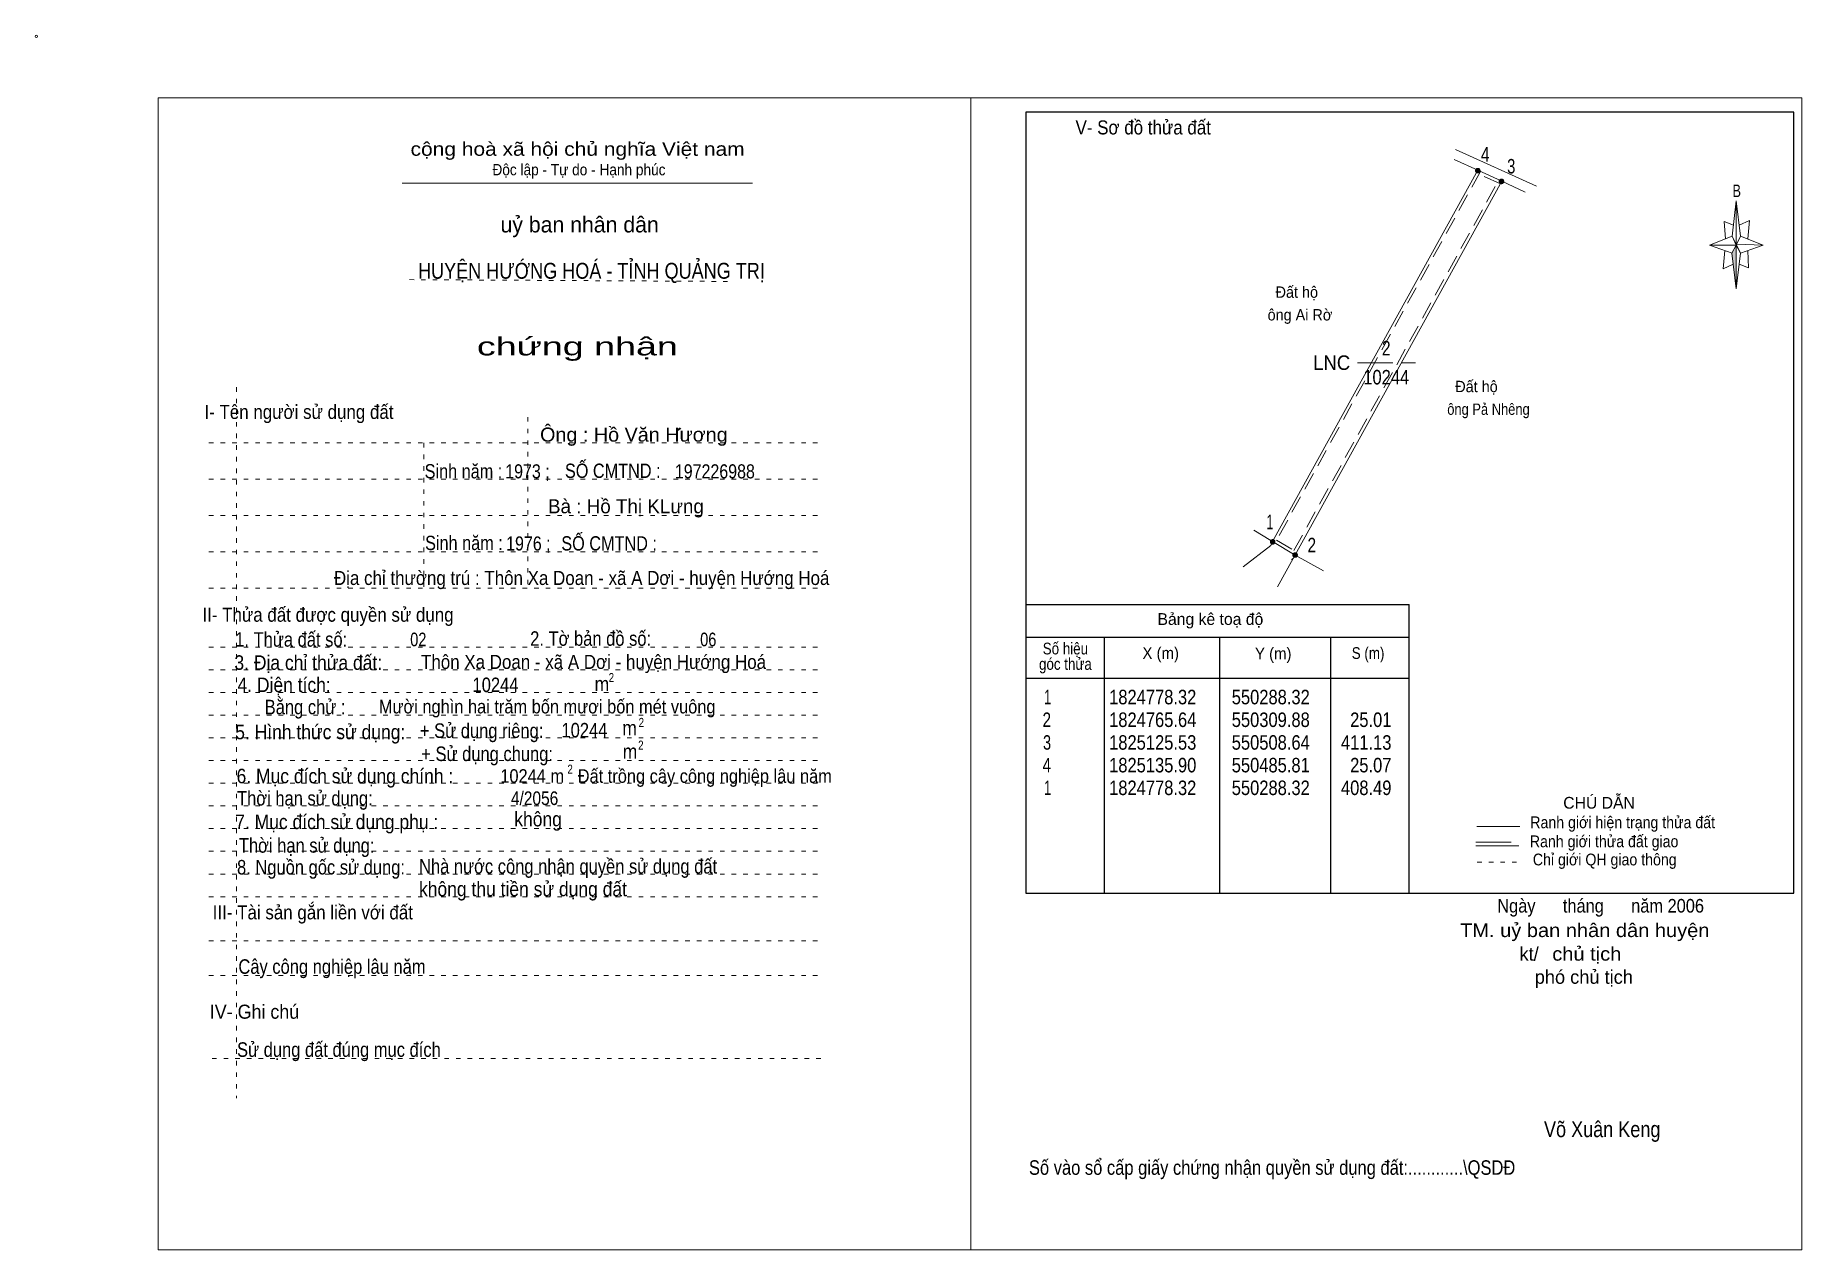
# Model space of a CAD drawing. Header units: centimetres. Extents: x -1.6 to 37.4, y -1.3 to 25.5.
import ezdxf
from ezdxf.enums import TextEntityAlignment as Align

# ---------------------------------------------------------------- set-up
doc = ezdxf.new("R2010")
doc.units = ezdxf.units.CM
doc.header["$LTSCALE"] = 0.13
for name, pattern in [('DOTTED', [1.5, 0.3, -1.2]), ('LONG_DASHED', [7.5, 6, -1.5]), ('MEDIUM_DASHED', [4.5, 3, -1.5])]:
    doc.linetypes.add(name, pattern=pattern)
for name, color, linetype, lineweight in [('1', 7, 'DOTTED', 13), ('10', 7, 'Continuous', 13), ('2', 7, 'Continuous', 25), ('3', 7, 'Continuous', 13), ('30', 7, 'Continuous', 13), ('32', 7, 'LONG_DASHED', 13), ('33', 7, 'LONG_DASHED', 13), ('35', 7, 'Continuous', 13), ('7', 7, 'Continuous', 40)]:
    doc.layers.add(name, color=color, linetype=linetype, lineweight=lineweight)

msp = doc.modelspace()

# ---------------------------------------------------------------- hatches: boundary and pattern name
at = {"layer": '30'}
msp.add_hatch(color=256, dxfattribs=at).paths.add_polyline_path([(35.91, 20.87), (35.91, 19.91), (35.81, 20.69)])
at = {"layer": '32'}
for points in [[(30.262, 22.5122, 1), (30.162, 22.5122, 1)], [(30.7844, 22.275, 1), (30.6844, 22.275, 1)], [(25.7431, 14.3301, 1), (25.6431, 14.3301, 1)], [(26.2364, 14.04, 1), (26.1364, 14.04, 1)]]:
    msp.add_hatch(color=256, dxfattribs=at).paths.add_polyline_path(points)

# ---------------------------------------------------------------- linework, layer by layer
at = {"layer": '1', "linetype": 'Continuous'}
msp.add_line((6.51, 22.24), (14.23, 22.24), dxfattribs=at)
at = {"layer": '1'}
for p, q in [((6.67, 20.11), (13.82, 20.07)), ((2.86, 17.74), (2.86, 2.07)), ((9.28, 17.08), (9.28, 13.31)), ((2.25, 16.51), (15.75, 16.51)), ((6.99, 16.51), (6.99, 13.31)), ((2.25, 15.71), (15.75, 15.71)), ((2.25, 14.91), (15.75, 14.91)), ((2.25, 14.11), (15.75, 14.11)), ((2.25, 13.31), (15.75, 13.31)), ((2.25, 12.01), (15.75, 12.01)), ((2.25, 11.51), (15.75, 11.51)), ((2.25, 11.01), (15.75, 11.01)), ((2.25, 10.51), (15.75, 10.51)), ((2.25, 10.01), (15.75, 10.01)), ((2.25, 9.51), (15.75, 9.51)), ((2.25, 9.01), (15.75, 9.01)), ((2.25, 8.51), (15.75, 8.51)), ((2.25, 8.01), (15.75, 8.01)), ((2.25, 7.51), (15.75, 7.51)), ((2.25, 7.01), (15.75, 7.01)), ((2.25, 6.51), (15.75, 6.51)), ((2.25, 5.54), (15.75, 5.54)), ((2.25, 4.77), (15.75, 4.77)), ((2.32, 2.94), (15.82, 2.94))]:
    msp.add_line(p, q, dxfattribs=at)
at = {"layer": '10'}
for p, q in [((29.72, 22.98), (31.51, 22.17)), ((29.69, 22.76), (30.21, 22.52)), ((30.74, 22.28), (31.26, 22.04)), ((25.28, 14.59), (25.65, 14.36)), ((26.19, 14.04), (26.81, 13.69))]:
    msp.add_line(p, q, dxfattribs=at)
at = {"layer": '10', "linetype": 'MEDIUM_DASHED'}
msp.add_line((30.71, 22.22), (30.18, 22.46), dxfattribs=at)
at = {"layer": '10'}
for points in [[(30.21, 22.52), (25.69, 14.34), (26.19, 14.04)], [(25.8, 13.34), (30.74, 22.28), (30.21, 22.52)], [(25.69, 14.34), (25.65, 14.25), (25.04, 13.78)], [(26.19, 14.04), (26.15, 13.97), (26.11, 13.94)]]:
    msp.add_lwpolyline(points, dxfattribs=at)
at = {"layer": '10', "linetype": 'MEDIUM_DASHED'}
msp.add_lwpolyline([(30.27, 22.49), (25.78, 14.37), (26.16, 14.14), (30.68, 22.31)], dxfattribs=at)
at = {"layer": '10'}
msp.add_circle((-1.55, 25.47), 0.025, dxfattribs=at)
at = {"layer": '2'}
for p, q in [((20.25, 12.95), (28.7, 12.95)), ((28.7, 6.59), (28.7, 12.95)), ((20.25, 12.23), (28.7, 12.23)), ((21.99, 6.59), (21.99, 12.23)), ((24.53, 10.89), (24.53, 12.23)), ((26.97, 12.23), (26.97, 6.59)), ((20.25, 11.33), (28.7, 11.33))]:
    msp.add_line(p, q, dxfattribs=at)
msp.add_lwpolyline([(37.18, 23.8), (20.25, 23.8), (20.25, 6.59), (37.18, 6.59)], close=True, dxfattribs=at)
msp.add_lwpolyline([(24.53, 6.59), (24.53, 10.39), (24.53, 10.89)], dxfattribs=at)
at = {"layer": '3'}
msp.add_line((19.04, 24.12), (19.04, -1.27), dxfattribs=at)
for points in [[(19.04, 24.12), (1.13, 24.12), (1.13, -1.27), (19.04, -1.27)], [(19.04, -1.27), (37.35, -1.27), (37.35, 24.12), (19.04, 24.12)]]:
    msp.add_lwpolyline(points, dxfattribs=at)
at = {"layer": '30'}
for p, q in [((35.82, 21.07), (35.91, 21.85)), ((36, 21.07), (36.5, 20.87)), ((35.82, 20.69), (35.32, 20.87)), ((36, 20.69), (35.91, 19.91)), ((36.16, 20.75), (36.18, 20.37)), ((36.18, 20.37), (35.97, 20.45))]:
    msp.add_line(p, q, dxfattribs=at)
for points in [[(35.91, 21.85), (36, 21.07), (35.91, 20.87)], [(35.91, 20.87), (35.32, 20.87), (35.82, 21.07), (36, 20.69), (36.5, 20.87), (35.91, 20.89)], [(35.91, 20.87), (35.91, 19.91), (35.81, 20.69)]]:
    msp.add_lwpolyline(points, close=True, dxfattribs=at)
for points in [[(35.97, 21.31), (36.2, 21.41), (36.16, 21.01)], [(35.91, 20.87), (35.82, 21.07), (35.32, 20.87)], [(35.85, 21.31), (35.64, 21.39), (35.67, 21.01)], [(35.66, 20.75), (35.62, 20.35), (35.84, 20.45)], [(35.91, 20.87), (36, 20.69), (36.5, 20.87)]]:
    msp.add_lwpolyline(points, dxfattribs=at)
at = {"layer": '32'}
for centre in [(30.212, 22.5122), (30.7344, 22.275), (25.6931, 14.3301), (26.1864, 14.04)]:
    msp.add_circle(centre, 0.05, dxfattribs=at)
at = {"layer": '33'}
msp.add_line((27.56, 18.28), (28.84, 18.28), dxfattribs=at)
at = {"layer": '35'}
for p, q in [((30.19, 8.06), (31.14, 8.06)), ((30.17, 7.63), (31.12, 7.63))]:
    msp.add_line(p, q, dxfattribs=at)
at = {"layer": '35', "linetype": 'LONG_DASHED'}
msp.add_line((30.17, 7.71), (31.12, 7.71), dxfattribs=at)
at = {"layer": '35', "linetype": 'DOTTED'}
msp.add_line((30.2, 7.27), (31.19, 7.27), dxfattribs=at)
at = {"layer": '7'}
msp.add_line((12.58, 16.79), (12.64, 16.84), dxfattribs=at)

# ---------------------------------------------------------------- texts
at = {"layer": '1'}
for s, height, width, p in [('V- Sơ đồ thửa đất', 0.31, 0.9, (22.84, 23.31)), ('cộng hoà xã hội chủ nghĩa Việt nam', 0.3, 1.15, (10.375, 22.84)), ('Độc lập - Tự do - Hạnh phúc', 0.25, 0.9, (10.405, 22.41)), ('chứng nhận', 0.4, 1.55, (10.37, 18.44)), ('I- Tên người sử dụng đất', 0.31, 0.9, (4.235, 17.04)), ('II- Thửa đất được quyền sử dụng', 0.31, 0.9, (4.875, 12.57)), ('III- Tài sản gắn liền với đất', 0.31, 0.9, (4.54, 6.01)), ('IV- Ghi chú', 0.31, 0.95, (3.255, 3.82))]:
    msp.add_text(s, height=height, dxfattribs=dict(at, width=width)).set_placement(p, align=Align.CENTER)
msp.add_text('uỷ ban nhân dân', height=0.35, dxfattribs=at).set_placement((10.42, 21.15), align=Align.CENTER)
at = {"layer": '10'}
for s, width, p in [('  Đất hộ', 0.95, (25.58, 19.71)), ('ông Ai Rờ', 0.95, (25.58, 19.21)), ('  Đất hộ', 0.95, (29.54, 17.63)), ('ông Pả Nhêng', 0.85, (29.54, 17.13))]:
    msp.add_text(s, height=0.25, dxfattribs=dict(at, width=width)).set_placement(p)
for s, height, width, p in [('Ông : Hồ Văn Hương', 0.31, 1.05, (11.615, 16.54)), ('Sinh năm :', 0.3149, 0.85, (7.86, 15.73)), ('1973 ;', 0.31, 0.85, (9.27, 15.73)), ('SỐ CMTND :', 0.3149, 0.85, (11.15, 15.74)), ('Sinh năm :', 0.3149, 0.85, (7.87, 14.15)), ('1976 ;', 0.31, 0.85, (9.29, 14.14)), ('SỐ CMTND :', 0.3149, 0.85, (11.07, 14.14)), ('Địa chỉ thường trú : Thôn Xa Doan - xã A Dơi - huyện Hướng Hoá', 0.31, 0.9, (10.465, 13.38)), ('02', 0.3, 0.8, (6.865, 12.03)), ('06', 0.3, 0.8, (13.255, 12.03)), (' Thôn Xa Doan - xã A Dơi - huyện Hướng Hoá', 0.31, 0.9, (10.675, 11.53)), ('Mười nghìn hai trăm bốn mươi bốn mét vuông ', 0.3, 0.9, (9.755, 10.55)), ('10244 m   Đất trồng cây công nghiệp lâu năm ', 0.3, 0.9, (12.375, 9.02)), ('4/2056 ', 0.3, 0.85, (9.475, 8.53)), ('Ngày      tháng      năm 2006', 0.3, 0.9, (32.92, 6.16)), ('TM. uỷ ban nhân dân huyện', 0.3, 1.1, (32.57, 5.62)), ('chủ tịch', 0.3, 1.1, (32.615, 5.1)), ('Võ Xuân Keng ', 0.35, 0.85, (33.01, 1.21))]:
    msp.add_text(s, height=height, dxfattribs=dict(at, width=width)).set_placement(p, align=Align.CENTER)
for s, height, p in [('Bà : Hồ Thị KLưng', 0.31, (11.44, 14.96)), ('kt/ ', 0.3, (31.4, 5.1)), ('phó chủ tịch ', 0.3, (32.605, 4.59))]:
    msp.add_text(s, height=height, dxfattribs=at).set_placement(p, align=Align.CENTER)
at = {"layer": '2'}
for s, height, width, p in [('HUYỆN HƯỚNG HOÁ - TỈNH QUẢNG TRỊ', 0.35, 0.85, (10.68, 20.13)), ('Số hiệu', 0.2591, 0.85, (21.125, 11.85)), ('3. Địa chỉ thửa đất:', 0.32, 0.9, (4.44, 11.51)), ('góc thửa', 0.2591, 0.85, (21.125, 11.51)), ('X (m)', 0.2591, 0.95, (23.225, 11.75)), ('Y (m)', 0.2591, 0.95, (25.705, 11.74)), ('S (m)', 0.2591, 0.85, (27.795, 11.75)), ('Số vào sổ cấp giấy chứng nhận quyền sử dụng đất:............\\QSDĐ', 0.32, 0.85, (25.68, 0.38))]:
    msp.add_text(s, height=height, dxfattribs=dict(at, width=width)).set_placement(p, align=Align.CENTER)
msp.add_text('Bảng kê toạ độ', height=0.2591, dxfattribs=at).set_placement((24.32, 12.5), align=Align.CENTER)
for s, height, width, p in [('1. Thửa đất số:', 0.32, 0.85, (2.83, 12.02)), ('2. Tờ bản đồ số:', 0.32, 0.85, (9.33, 12.04)), ('4. Diện tích:', 0.32, 0.9, (2.88, 11.02)), ('10244', 0.32, 0.85, (8.06, 11.02)), ('m', 0.32, 0.9, (10.75, 11.04)), ('2', 0.2, 0.8, (11.06, 11.24)), ('Bằng chử :', 0.32, 0.85, (3.48, 10.53)), ('5. Hình thức sử dụng:', 0.32, 0.9, (2.83, 9.98)), ('+ Sử dụng riêng:', 0.32, 0.85, (6.9, 10.01)), ('10244', 0.32, 0.85, (10.02, 10.02)), ('m', 0.32, 0.9, (11.36, 10.07)), ('2', 0.2, 0.8, (11.72, 10.25)), ('+ Sử dụng chung:', 0.32, 0.85, (6.93, 9.5)), ('m', 0.32, 0.9, (11.37, 9.55)), ('2', 0.2, 0.8, (11.71, 9.75)), ('6. Mục đích sử dụng chính : ', 0.32, 0.9, (2.86, 9.01)), ('2', 0.2, 0.8, (10.15, 9.22)), ('Thời hạn sử dụng: ', 0.32, 0.85, (2.87, 8.52)), ('7. Mục đích sử dụng phụ : ', 0.32, 0.9, (2.83, 8)), ('không', 0.32, 0.9, (8.98, 8.06)), ('Thời hạn sử dụng: ', 0.32, 0.85, (2.91, 7.48)), ('8. Nguồn gốc sử dụng: ', 0.32, 0.85, (2.87, 7)), ('Nhà nước công nhận quyền sử dụng đất ', 0.32, 0.85, (6.88, 7.02)), ('không thu tiền sử dụng đất', 0.32, 0.9, (6.88, 6.52)), ('Cây công nghiệp lâu năm', 0.32, 0.85, (2.9, 4.81)), ('Sử dụng đất đúng mục đích', 0.32, 0.85, (2.87, 2.98))]:
    msp.add_text(s, height=height, dxfattribs=dict(at, width=width)).set_placement(p)
at = {"layer": '30', "width": 0.75}
msp.add_text('B', height=0.2756, dxfattribs=at).set_placement((35.92, 21.93), align=Align.CENTER)
at = {"layer": '30'}
for s, width, p in [('1', 0.65, (20.81, 10.75)), ('1824778.32', 0.85, (24.01, 10.75)), ('550288.32', 0.85, (26.51, 10.75)), ('550288.32', 0.85, (26.51, 10.75)), ('2', 0.8, (20.81, 10.25)), ('1824765.64', 0.85, (24.01, 10.25)), ('550309.88', 0.85, (26.51, 10.25)), ('25.01', 0.85, (28.31, 10.25)), ('3', 0.75, (20.81, 9.75)), ('1825125.53', 0.85, (24.01, 9.75)), ('550508.64', 0.85, (26.51, 9.75)), ('411.13', 0.85, (28.31, 9.75)), ('4', 0.8, (20.81, 9.25)), ('1825135.90', 0.85, (24.01, 9.25)), ('550485.81', 0.85, (26.51, 9.25)), ('25.07', 0.85, (28.31, 9.25)), ('1', 0.65, (20.81, 8.75)), ('1824778.32', 0.85, (24.01, 8.75)), ('550288.32', 0.85, (26.51, 8.75)), ('408.49', 0.85, (28.31, 8.75))]:
    msp.add_text(s, height=0.32, dxfattribs=dict(at, width=width)).set_placement(p, align=Align.RIGHT)
at = {"layer": '32'}
for s, width, p in [('4', 0.8, (30.375, 22.71)), ('3', 0.75, (30.95, 22.45)), ('1', 0.65, (25.63, 14.61)), ('2', 0.8, (26.555, 14.1))]:
    msp.add_text(s, height=0.32, dxfattribs=dict(at, width=width)).set_placement(p, align=Align.CENTER)
at = {"layer": '33'}
for s, width, p in [('2', 0.8, (28.195, 18.44)), ('10244', 0.85, (28.195, 17.8))]:
    msp.add_text(s, height=0.32, dxfattribs=dict(at, width=width)).set_placement(p, align=Align.CENTER)
at = {"layer": '33', "width": 0.95}
msp.add_text('LNC', height=0.32, dxfattribs=at).set_placement((27.4, 18.12), align=Align.RIGHT)
at = {"layer": '35'}
msp.add_text('CHÚ DẪN', height=0.2591, dxfattribs=at).set_placement((32.885, 8.45), align=Align.CENTER)
at = {"layer": '35', "width": 0.9}
for s, p in [('Ranh giới hiện trạng thửa đất', (33.405, 8.02)), ('Ranh giới thửa đất giao ', (33.04, 7.6)), ('Chỉ giới QH giao thông', (33.01, 7.2))]:
    msp.add_text(s, height=0.2591, dxfattribs=at).set_placement(p, align=Align.CENTER)
at = {"layer": '7', "width": 0.85}
msp.add_text('197226988', height=0.31, dxfattribs=at).set_placement((13.4, 15.73), align=Align.CENTER)

doc.saveas('drawing.dxf')
